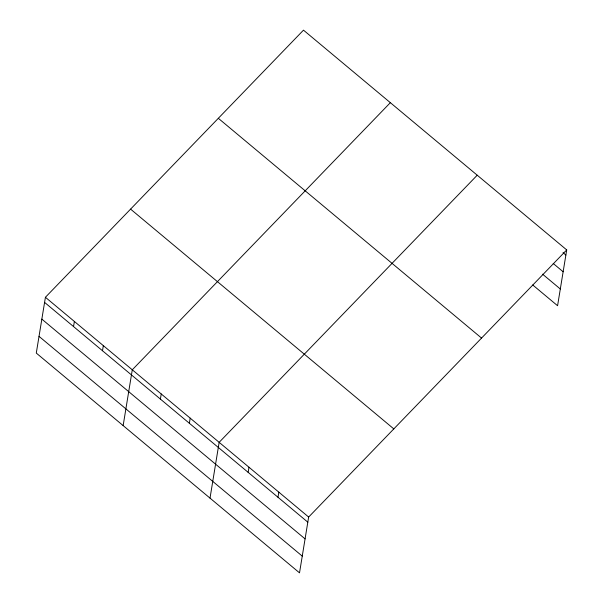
<?xml version="1.0" encoding="UTF-8"?>
<svg xmlns="http://www.w3.org/2000/svg" width="603" height="603" viewBox="0 0 603 603"><rect width="100%" height="100%" fill="white"/><g stroke="black" fill="none" stroke-linecap="round" stroke-linejoin="round"><path stroke-width="0.9" d="M45.421 297.279L36.286 353.079L299.518 572.85L308.653 517.05L566.714 249.921L303.482 30.15L45.421 297.279L308.653 517.05M73.536 326.57L74.373 321.452M102.495 350.742L103.332 345.632M123.148 425.605L132.283 369.805L390.352 102.676M160.406 399.096L161.242 393.978M189.357 423.268L190.201 418.158M210.017 498.123L219.153 442.331L477.222 175.202M248.15 472.353L248.986 467.235M277.983 497.264L278.82 492.146M566.714 249.921L557.579 305.721L532.72 284.963M563.036 252.672L565.878 255.039M553.2 263.466L563.142 271.765M542.564 274.169L560.323 288.995M218.324 118.301L481.556 338.079M130.58 209.128L393.812 428.899M44.584 302.397L307.816 522.168M41.841 319.123L305.08 538.894M39.022 336.353L302.254 556.124"/></g></svg>
